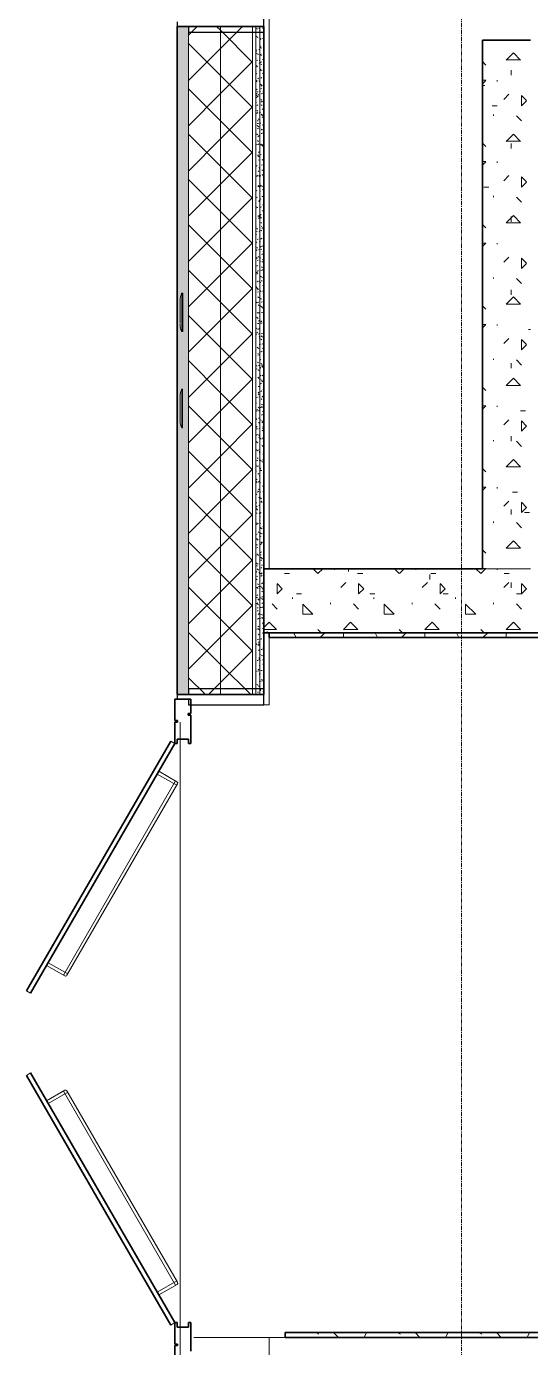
# Model space of a CAD drawing. Header units: millimetres. Extents: x -4948 to 42228, y -4856 to 69378.
# Drawn here: x -1624 to -51, y 42160 to 46285 of the extents above; entities that cross this region are included whole.
import ezdxf

# ---------------------------------------------------------------- set-up
doc = ezdxf.new("R2010")
doc.units = ezdxf.units.MM
doc.linetypes.add('Линия сетки', pattern=[22.225, 12.7, -3.175, 3.175, -3.175])
for name, color, linetype, lineweight in [('A-DETL-GENF', 92, 'Continuous', 9), ('A-DETL-THIN', 151, 'Continuous', 13), ('A-FLOR', 192, 'Continuous', 13), ('A-GLAZ-CURT', 52, 'Continuous', 9), ('A-GLAZ-CWMG', 51, 'Continuous', 9), ('A-WALL', 113, 'Continuous', 13), ('A-WALL-PATT', 111, 'Continuous', 13), ('I-WALL', 2, 'Continuous', 13), ('S-GRID', 1, 'Continuous', 30)]:
    doc.layers.add(name, color=color, linetype=linetype, lineweight=lineweight)

# ---------------------------------------------------------------- blocks, each defined once
blk = doc.blocks.new('27ELB-RD-AR-0000-BIM_rvt-1-1 этаж отм_ _0_000 лотки')
at = {"layer": 'A-WALL-PATT', "lineweight": 9}
h = blk.add_hatch(color=252, dxfattribs=at)
h.paths.add_polyline_path([(-1118.2, 44199.1), (-1118.2, 46285.1), (-1153.2, 46285.1), (-1153.2, 44199.1)], flags=0)
h.paths.add_polyline_path([(-1142.8, 45045.9), (-1143.6, 45047.2), (-1142.8, 45046)], flags=0)
h.paths.add_polyline_path([(-1144.3, 45092.1), (-1143.7, 45092.1), (-1144.1, 45093.8)], flags=0)
h.paths.add_polyline_path([(-1139.3, 45032.4), (-1139.3, 45035.1), (-1142.9, 45047.7), (-1144.3, 45085.9), (-1143.6, 45136.5), (-1141.1, 45144.4), (-1137.7, 45151.8), (-1136.8, 45151.8), (-1137.7, 45032.4)], flags=0)
h.paths.add_polyline_path([(-1142.8, 45345.9), (-1143.6, 45347.2), (-1142.8, 45346)], flags=0)
h.paths.add_polyline_path([(-1144.3, 45392.1), (-1143.7, 45392.1), (-1143.8, 45397.8)], flags=0)
h.paths.add_polyline_path([(-1136.3, 45332.4), (-1139.6, 45333.2), (-1142.8, 45346), (-1144.3, 45384.5), (-1143.6, 45436.5), (-1141.1, 45444.4), (-1137.7, 45451.8), (-1136.3, 45451.8), (-1136.3, 45335.1)], flags=0)
at = {"layer": 'A-DETL-GENF', "color": 252}
for p, q in [((-1144.3, 45432.1), (-1144.3, 45357.5)), ((-1136.3, 45452.1), (-1139.3, 45452.1)), ((-1139.3, 45332.1), (-1139.3, 45452.1)), ((-1136.3, 45332.1), (-1136.3, 45452.1)), ((-1144.3, 45356), (-1144.3, 45352.1)), ((-1139.3, 45332.1), (-1136.3, 45332.1)), ((-1144.3, 45132.1), (-1144.3, 45052.1)), ((-1136.8, 45152.1), (-1139.3, 45152.1)), ((-1139.3, 45032.1), (-1139.3, 45152.1)), ((-1136.8, 45032.1), (-1136.8, 45152.1)), ((-1139.3, 45032.1), (-1136.8, 45032.1))]:
    blk.add_line(p, q, dxfattribs=at)
at = {"layer": 'A-DETL-GENF', "color": 252, "flags": 128}
for points in [[(-1144.3, 45432.1), (-1144.1, 45434.3), (-1143.8, 45436.4), (-1143.5, 45438.6), (-1143.1, 45440.7), (-1142.6, 45442.9), (-1142, 45445), (-1141.3, 45447), (-1140.5, 45449.1), (-1139.7, 45451.1), (-1139.3, 45452.1)], [(-1139.3, 45332.1), (-1140.1, 45334.1), (-1140.9, 45336.1), (-1141.7, 45338.2), (-1142.3, 45340.3), (-1142.8, 45342.4), (-1143.3, 45344.5), (-1143.7, 45346.7), (-1144, 45348.8), (-1144.2, 45351), (-1144.3, 45352.1)], [(-1144.3, 45132.1), (-1144.1, 45134.3), (-1143.8, 45136.4), (-1143.5, 45138.6), (-1143.1, 45140.7), (-1142.6, 45142.9), (-1142, 45145), (-1141.3, 45147), (-1140.5, 45149.1), (-1139.7, 45151.1), (-1139.3, 45152.1)], [(-1139.3, 45032.1), (-1140.1, 45034.1), (-1140.9, 45036.1), (-1141.7, 45038.2), (-1142.3, 45040.3), (-1142.8, 45042.4), (-1143.3, 45044.5), (-1143.7, 45046.7), (-1144, 45048.8), (-1144.2, 45051), (-1144.3, 45052.1)]]:
    blk.add_lwpolyline(points, dxfattribs=at)
at = {"layer": 'A-DETL-THIN', "color": 252, "lineweight": 9}
blk.add_line((-1143.8, 44113.1), (-1143.8, 40033.1), dxfattribs=at)
at = {"layer": 'A-FLOR', "color": 252, "lineweight": 9}
for p, q in [((-866.3, 44377.1), (-866.3, 44167.1)), ((-866.3, 44167.1), (-883.2, 44167.1)), ((-1101.3, 42192.1), (-816.1, 42192.1))]:
    blk.add_line(p, q, dxfattribs=at)
at = {"layer": 'A-GLAZ-CURT', "color": 252, "lineweight": 35}
for p, q in [((-1160.7, 44185.1), (-1160.7, 44118.1)), ((-1110.7, 44185.1), (-1160.7, 44185.1)), ((-1110.7, 44140.1), (-1110.7, 44185.1)), ((-1118.7, 44135.1), (-1118.7, 44140.1)), ((-1118.7, 44140.1), (-1110.7, 44140.1)), ((-1160.7, 44118.1), (-1152.7, 44118.1)), ((-1152.7, 44113.1), (-1160.7, 44113.1)), ((-1160.7, 44113.1), (-1160.7, 44046.1)), ((-1152.7, 44118.1), (-1152.7, 44113.1)), ((-1110.7, 44135.1), (-1118.7, 44135.1)), ((-1110.7, 44046.1), (-1110.7, 44135.1)), ((-1153.2, 44046.1), (-1153.2, 44060.1)), ((-1153.2, 44060.1), (-1118.2, 44060.1)), ((-1118.2, 44060.1), (-1118.2, 44046.1)), ((-1173.7, 44053.6), (-1623.7, 43274.2)), ((-1160.7, 44046.1), (-1610.7, 43266.7)), ((-1160.7, 44046.1), (-1153.2, 44046.1)), ((-1118.2, 44046.1), (-1110.7, 44046.1)), ((-1173.7, 42230.6), (-1623.7, 43010)), ((-1160.7, 42238.1), (-1610.7, 43017.5)), ((-1153.2, 42238.1), (-1160.7, 42238.1)), ((-1160.7, 42238.1), (-1160.7, 42171.1)), ((-1153.2, 42224.1), (-1153.2, 42238.1)), ((-1118.2, 42224.1), (-1153.2, 42224.1)), ((-1110.7, 42238.1), (-1118.2, 42238.1)), ((-1118.2, 42238.1), (-1118.2, 42224.1)), ((-1110.7, 42149.1), (-1110.7, 42238.1)), ((-1160.7, 42171.1), (-1152.7, 42171.1)), ((-1160.7, 42166.1), (-1160.7, 42099.1)), ((-1152.7, 42166.1), (-1160.7, 42166.1)), ((-1152.7, 42171.1), (-1152.7, 42166.1))]:
    blk.add_line(p, q, dxfattribs=at)
at = {"layer": 'A-GLAZ-CURT', "color": 252}
for p, q in [((-1160.7, 44046.1), (-1173.7, 44053.6)), ((-1154.8, 43915.7), (-1215.7, 43950.8)), ((-1154.1, 43926.8), (-1210.7, 43959.5)), ((-1508.4, 43323.1), (-1158.4, 43929.3)), ((-1497.3, 43322.4), (-1152.3, 43920)), ((-1494.8, 43326.8), (-1555.7, 43361.9)), ((-1504.1, 43320.6), (-1560.7, 43353.3)), ((-1610.7, 43266.7), (-1623.7, 43274.2)), ((-1610.7, 43017.5), (-1623.7, 43010)), ((-1504.1, 42963.6), (-1560.7, 42930.9)), ((-1494.8, 42957.4), (-1555.7, 42922.3)), ((-1508.4, 42961.1), (-1158.3, 42354.6)), ((-1497.3, 42961.7), (-1152.1, 42363.9)), ((-1154.6, 42368.2), (-1215.5, 42333.1)), ((-1153.9, 42357.1), (-1210.5, 42324.4)), ((-1160.7, 42238.1), (-1173.7, 42230.6))]:
    blk.add_line(p, q, dxfattribs=at)
for centre, start, end in [((-1156.6, 43922.5), 330, 60), ((-1501.6, 43324.9), 240, 330), ((-1501.6, 42959.2), 30, 120), ((-1156.4, 42361.4), 300, 30)]:
    blk.add_arc(centre, 5, start, end, dxfattribs=at)
at = {"layer": 'A-GLAZ-CWMG', "color": 252, "lineweight": 25, "extrusion": (0, 0, -1)}
for p, q in [((-1153.2, 46299.1), (-1153.2, 46285.1)), ((-1153.2, 46285.1), (-1118.2, 46285.1)), ((-1118.2, 46285.1), (-1118.2, 46267.1)), ((-883.2, 46267.1), (-883.2, 46317.1)), ((-1118.2, 46267.1), (-883.2, 46267.1)), ((-1118.2, 44199.1), (-1153.2, 44199.1)), ((-1153.2, 44199.1), (-1153.2, 44185.1)), ((-1153.2, 44185.1), (-1118.2, 44185.1)), ((-883.2, 44217.1), (-1118.2, 44217.1)), ((-1118.2, 44217.1), (-1118.2, 44199.1)), ((-1118.2, 44185.1), (-1118.2, 44167.1)), ((-883.2, 44167.1), (-883.2, 44217.1)), ((-1118.2, 44167.1), (-883.2, 44167.1))]:
    blk.add_line(p, q, dxfattribs=at)
at = {"layer": 'A-WALL', "color": 252, "lineweight": 35}
for p, q in [((-1153.2, 46285.1), (-1153.2, 44199.1)), ((-883.2, 46285.1), (-1153.2, 46285.1)), ((-883.2, 44199.1), (-883.2, 46285.1)), ((-1153.2, 44199.1), (-883.2, 44199.1))]:
    blk.add_line(p, q, dxfattribs=at)
at = {"layer": 'A-WALL', "color": 252, "lineweight": 9}
for p, q in [((-1118.2, 44199.1), (-1118.2, 46285.1)), ((-1018.2, 44199.1), (-1018.2, 46285.1)), ((-918.2, 44199.1), (-918.2, 46285.1)), ((-908.2, 44199.1), (-908.2, 46285.1)), ((-895.7, 44199.1), (-895.7, 46285.1)), ((-201.1, 44592.1), (-51.1, 44592.1))]:
    blk.add_line(p, q, dxfattribs=at)
at = {"layer": 'A-WALL-PATT', "color": 252, "linetype": 'Continuous', "lineweight": 9}
for p, q in [((-1118.2, 46258), (-1091.1, 46285.1)), ((-1018.2, 46273), (-1030.3, 46285.1)), ((-1018.2, 46216.6), (-949.6, 46285.1)), ((-918.2, 46173), (-1018.2, 46273)), ((-908.2, 46256.4), (-906.8, 46255.2)), ((-908.2, 46244.5), (-907.6, 46244.6)), ((-906.8, 46255.2), (-906.8, 46255.2)), ((-906.8, 46255.2), (-904.4, 46253)), ((-906.4, 46277.6), (-903, 46278.1)), ((-903.8, 46250.8), (-901, 46249)), ((-898.8, 46278.6), (-895.7, 46279)), ((-896.8, 46270.4), (-895.7, 46271.2)), ((-896, 46245.9), (-895.7, 46246.1)), ((-895.8, 46245.1), (-895.7, 46245)), ((-895.7, 46279), (-895.5, 46279.1)), ((-895.7, 46271.2), (-894.1, 46272.4)), ((-895.7, 46246.1), (-893.3, 46247.9)), ((-895.7, 46245), (-893.3, 46242.8)), ((-894.6, 46246.3), (-891.3, 46246.7)), ((-888.9, 46266.6), (-886.1, 46264.7)), ((-888.5, 46280), (-885.1, 46280.4)), ((-887.1, 46247.3), (-883.8, 46247.7)), ((-883.6, 46280.1), (-883.2, 46279.7)), ((-883.5, 46263.1), (-883.2, 46262.9)), ((-1018.2, 46131.6), (-1118.2, 46231.6)), ((-1118.2, 46116.6), (-1018.2, 46216.6)), ((-908.2, 46211.6), (-906.2, 46211.9)), ((-908.2, 46211.5), (-907.8, 46211.7)), ((-907.9, 46210.1), (-905.5, 46207.8)), ((-907.9, 46202.9), (-905.1, 46201.1)), ((-899.2, 46212.8), (-895.9, 46213.2)), ((-895.2, 46221.4), (-892.5, 46223.5)), ((-893.6, 46219), (-890.7, 46217.2)), ((-127, 46180.3), (-104.5, 46202.8)), ((-82.1, 46180.3), (-104.5, 46202.8)), ((-1018.2, 46075.2), (-918.2, 46175.2)), ((-908.2, 46186.4), (-907, 46187.2)), ((-908.2, 46161.3), (-906.2, 46162.8)), ((-907.4, 46163.5), (-905.1, 46161.4)), ((-905.4, 46179.1), (-902.1, 46179.5)), ((-905.1, 46161.4), (-905.1, 46161.4)), ((-905.1, 46161.4), (-902.6, 46159.1)), ((-902.6, 46199.5), (-899.8, 46197.7)), ((-897.9, 46180.1), (-895.7, 46180.4)), ((-897.7, 46171.1), (-895.7, 46169.8)), ((-895.7, 46180.4), (-894.5, 46180.5)), ((-895.7, 46169.8), (-894.9, 46169.3)), ((-895.3, 46198.5), (-893, 46196.4)), ((-894.4, 46197), (-891.7, 46199)), ((-893.6, 46172.5), (-890.9, 46174.5)), ((-893, 46196.4), (-893, 46196.4)), ((-893, 46196.4), (-890.5, 46194.1)), ((-892.3, 46167.7), (-889.5, 46165.9)), ((-887.5, 46181.5), (-884.2, 46181.9)), ((-883.3, 46187.2), (-883.2, 46187.1)), ((-190.6, 46164.6), (-201.1, 46175.1)), ((-127, 46180.4), (-82.1, 46180.4)), ((-918.2, 46031.6), (-1018.2, 46131.6)), ((-908.2, 46145.9), (-906.7, 46146)), ((-908.1, 46136.3), (-905.4, 46138.3)), ((-902.3, 46123.5), (-899.5, 46121.7)), ((-894.1, 46151.3), (-891.6, 46149)), ((-893.7, 46147.8), (-890.4, 46148.2)), ((-892.8, 46148), (-890.1, 46150.1)), ((-892, 46123.5), (-889.3, 46125.6)), ((-887.4, 46139.3), (-884.6, 46137.5)), ((-886.1, 46148.8), (-883.2, 46149.1)), ((-111.1, 46132.7), (-111.1, 46148.6)), ((-1018.2, 45990.2), (-1118.2, 46090.2)), ((-908.2, 46113), (-905.3, 46113.3)), ((-907.3, 46111.8), (-904.6, 46113.8)), ((-906.5, 46087.3), (-903.8, 46089.4)), ((-906.2, 46116.3), (-903.7, 46114)), ((-904.5, 46080.6), (-901.1, 46081)), ((-898.3, 46114.3), (-895.7, 46114.6)), ((-896.9, 46081.6), (-895.7, 46081.7)), ((-895.7, 46114.6), (-895, 46114.7)), ((-895.7, 46081.7), (-893.6, 46082)), ((-893.6, 46104.7), (-891.2, 46102.5)), ((-892.1, 46091.7), (-889.3, 46089.9)), ((-891.2, 46102.5), (-891.2, 46102.5)), ((-891.2, 46102.5), (-888.7, 46100.3)), ((-891.2, 46099.1), (-888.5, 46101.1)), ((-890.4, 46074.6), (-887.7, 46076.6)), ((-886.6, 46082.9), (-883.3, 46083.4)), ((-201.1, 46116.9), (-190.5, 46116.9)), ((-201.1, 46106.2), (-190.5, 46116.8)), ((-201.1, 46101), (-193.7, 46101)), ((-154.8, 46112.9), (-154.8, 46116.9)), ((-1118.2, 45975.2), (-1018.2, 46075.2)), ((-908.2, 46047.2), (-905.7, 46047.5)), ((-906.5, 46075.6), (-903.6, 46073.8)), ((-905.7, 46069.7), (-903.4, 46067.5)), ((-905.7, 46062.8), (-903, 46064.9)), ((-904.9, 46038.4), (-902.2, 46040.4)), ((-903.4, 46067.5), (-903.4, 46067.5)), ((-903.4, 46067.5), (-900.9, 46065.3)), ((-901.1, 46072.2), (-898.3, 46070.4)), ((-896.2, 46043.8), (-895.7, 46043.4)), ((-895.7, 46043.4), (-893.4, 46042)), ((-892.8, 46049.2), (-889.4, 46049.7)), ((-892.3, 46057.4), (-889.8, 46055.1)), ((-890.8, 46040.4), (-888, 46038.6)), ((-889.6, 46050.1), (-886.9, 46052.2)), ((-885.2, 46050.2), (-883.2, 46050.5)), ((-171.4, 46037.5), (-155.6, 46037.5)), ((-134.9, 46057.3), (-119.1, 46073.2)), ((-63.6, 46053.5), (-79.5, 46069.3)), ((-79.4, 46037.5), (-79.4, 46069.2)), ((-79.4, 46037.5), (-63.5, 46053.3)), ((-1018.2, 45933.7), (-918.2, 46033.7)), ((-907.7, 46014.4), (-904.4, 46014.8)), ((-904.5, 46022.4), (-902, 46020.1)), ((-904.1, 46013.9), (-901.4, 46015.9)), ((-900.9, 45996.2), (-898, 45994.4)), ((-897.4, 46015.7), (-895.7, 46016)), ((-895.7, 46016), (-894, 46016.2)), ((-891.8, 46010.8), (-889.5, 46008.7)), ((-889.5, 46008.7), (-889.5, 46008.7)), ((-889.5, 46008.7), (-887, 46006.4)), ((-888.8, 46025.7), (-886.1, 46027.7)), ((-888, 46001.2), (-885.3, 46003.2)), ((-885.9, 46012), (-883.2, 46010.2)), ((-166.7, 46005.7), (-166.7, 46009.7)), ((-79.5, 45990), (-95.4, 46005.8)), ((-918.2, 45890.2), (-1018.2, 45990.2)), ((-908.2, 45975.6), (-907.1, 45974.9)), ((-904, 45975.8), (-901.6, 45973.7)), ((-903.5, 45982.1), (-900.2, 45982.5)), ((-903.3, 45989.4), (-900.6, 45991.5)), ((-902.5, 45965), (-899.8, 45967)), ((-901.6, 45973.7), (-901.6, 45973.7)), ((-901.6, 45973.7), (-899.2, 45971.4)), ((-896, 45983), (-895.7, 45983.1)), ((-895.7, 45983.1), (-892.6, 45983.5)), ((-890.6, 45964.4), (-887.8, 45962.6)), ((-890.6, 45963.6), (-888.1, 45961.3)), ((-887.2, 45976.7), (-884.5, 45978.8)), ((-886.4, 45952.2), (-883.7, 45954.3)), ((-885.6, 45984.4), (-883.2, 45984.7)), ((-1018.2, 45848.7), (-1118.2, 45948.7)), ((-1118.2, 45833.7), (-1018.2, 45933.7)), ((-908.1, 45948.6), (-904.8, 45949)), ((-906.7, 45915.9), (-903.4, 45916.3)), ((-905, 45948.3), (-902.2, 45946.5)), ((-902.7, 45928.6), (-900.3, 45926.3)), ((-901.7, 45940.5), (-899, 45942.5)), ((-900.9, 45916), (-898.2, 45918.1)), ((-899.6, 45944.9), (-896.8, 45943.1)), ((-896.4, 45917.2), (-895.7, 45917.3)), ((-895.7, 45917.3), (-893.1, 45917.7)), ((-894.7, 45916.5), (-891.9, 45914.7)), ((-891.8, 45950.7), (-888.5, 45951.1)), ((-890.1, 45917), (-887.7, 45914.8)), ((-889.4, 45913.1), (-886.5, 45911.3)), ((-887.7, 45914.8), (-887.7, 45914.8)), ((-887.7, 45914.8), (-885.3, 45912.6)), ((-885.6, 45927.8), (-883.2, 45929.6)), ((-884.3, 45951.7), (-883.2, 45951.8)), ((-190.6, 45910.6), (-201.1, 45921.1)), ((-127, 45926.3), (-104.5, 45948.8)), ((-127, 45926.4), (-82.1, 45926.4)), ((-111.1, 45904.1), (-111.1, 45920)), ((-82.1, 45926.3), (-104.5, 45948.8)), ((-1018.2, 45792.3), (-918.2, 45892.3)), ((-908.2, 45899.8), (-906.8, 45898.9)), ((-902.6, 45883.5), (-899.3, 45884)), ((-902.2, 45882), (-899.9, 45879.8)), ((-900.1, 45891.6), (-897.4, 45893.6)), ((-899.9, 45879.8), (-899.9, 45879.8)), ((-899.9, 45879.8), (-897.4, 45877.6)), ((-895, 45884.5), (-891.7, 45885)), ((-884.8, 45903.3), (-883.2, 45904.5)), ((-884.7, 45885.9), (-883.2, 45886.1)), ((-884.5, 45884.7), (-883.2, 45883.9)), ((-884, 45878.8), (-883.2, 45879.5)), ((-918.2, 45748.7), (-1018.2, 45848.7)), ((-908.2, 45849.3), (-905.6, 45847.6)), ((-907.2, 45850), (-903.9, 45850.5)), ((-901, 45834.7), (-898.5, 45832.4)), ((-899.4, 45868.9), (-896.6, 45867.1)), ((-899.3, 45867.1), (-896.6, 45869.1)), ((-898.5, 45842.6), (-895.8, 45844.7)), ((-890.9, 45852.2), (-887.5, 45852.6)), ((-889.1, 45837.1), (-886.3, 45835.3)), ((-888.8, 45869.7), (-886.4, 45867.4)), ((-883.3, 45853.2), (-883.2, 45853.2)), ((-883.2, 45854.4), (-883.2, 45854.4)), ((-201.1, 45862.9), (-190.5, 45862.9)), ((-201.1, 45852.2), (-190.5, 45862.8)), ((-154.8, 45858.9), (-154.8, 45862.9)), ((-1018.2, 45707.3), (-1118.2, 45807.3)), ((-1118.2, 45692.3), (-1018.2, 45792.3)), ((-905.8, 45817.3), (-902.5, 45817.8)), ((-903.5, 45821), (-900.7, 45819.2)), ((-900.5, 45788.1), (-898.2, 45786)), ((-898.1, 45817.6), (-895.7, 45816)), ((-897.7, 45818.1), (-895.7, 45819.7)), ((-896.9, 45793.7), (-895.7, 45794.6)), ((-895.7, 45819.7), (-895, 45820.2)), ((-895.7, 45816), (-895.3, 45815.8)), ((-895.7, 45794.6), (-894.2, 45795.7)), ((-895.5, 45818.7), (-892.1, 45819.1)), ((-893.2, 45789.2), (-890.4, 45787.4)), ((-888.4, 45823.1), (-886, 45821)), ((-886, 45821), (-886, 45821)), ((-886, 45821), (-883.5, 45818.7)), ((-134.9, 45803.3), (-119.1, 45819.2)), ((-63.6, 45799.5), (-79.5, 45815.3)), ((-79.4, 45783.5), (-79.4, 45815.2)), ((-79.4, 45783.5), (-63.5, 45799.3)), ((-1018.2, 45650.9), (-918.2, 45750.9)), ((-908.2, 45773.5), (-905.3, 45771.7)), ((-908.2, 45749), (-907.8, 45748.7)), ((-906.2, 45751.5), (-902.9, 45752)), ((-901.6, 45785), (-898.3, 45785.4)), ((-898.2, 45786), (-898.2, 45786)), ((-898.2, 45786), (-895.7, 45783.7)), ((-896.1, 45769.2), (-895.7, 45769.5)), ((-895.7, 45769.5), (-893.4, 45771.2)), ((-895.3, 45744.7), (-892.6, 45746.8)), ((-894.1, 45786), (-890.8, 45786.4)), ((-889.9, 45753.7), (-886.6, 45754.1)), ((-887.9, 45785.8), (-885.1, 45784)), ((-887.1, 45775.9), (-884.6, 45773.6)), ((-883.8, 45787.4), (-883.2, 45787.4)), ((-196.8, 45783.5), (-181, 45783.5)), ((-166.7, 45751.7), (-166.7, 45755.7)), ((-79.5, 45736), (-95.4, 45751.8)), ((-918.2, 45607.3), (-1018.2, 45707.3)), ((-906.9, 45722.1), (-904.1, 45720.3)), ((-904.9, 45718.8), (-901.5, 45719.3)), ((-899.3, 45740.9), (-896.8, 45738.6)), ((-897.9, 45741.7), (-895.7, 45740.2)), ((-895.7, 45740.2), (-895.1, 45739.9)), ((-894.5, 45720.3), (-891.8, 45722.3)), ((-894.5, 45720.2), (-891.2, 45720.6)), ((-887.6, 45709.9), (-884.8, 45708)), ((-886.6, 45729.3), (-884.3, 45727.1)), ((-884.3, 45727.1), (-884.3, 45727.1)), ((-884.3, 45727.1), (-883.2, 45726.1)), ((-1018.2, 45565.9), (-1118.2, 45665.9)), ((-908.2, 45684.7), (-907.4, 45685.3)), ((-902, 45693.7), (-899.2, 45691.9)), ((-900.7, 45686.5), (-897.4, 45686.9)), ((-898.8, 45694.3), (-896.4, 45692.1)), ((-896.7, 45690.3), (-895.7, 45689.7)), ((-896.4, 45692.1), (-896.4, 45692.1)), ((-896.4, 45692.1), (-895.7, 45691.4)), ((-895.7, 45691.4), (-894, 45689.9)), ((-895.7, 45689.7), (-893.8, 45688.5)), ((-893.7, 45695.8), (-891, 45697.8)), ((-893.1, 45687.5), (-889.8, 45687.9)), ((-892.9, 45671.3), (-890.2, 45673.4)), ((-885.4, 45682), (-883.2, 45680)), ((-190.6, 45656.6), (-201.1, 45667.1)), ((-127, 45672.3), (-104.5, 45694.8)), ((-127, 45672.4), (-82.1, 45672.4)), ((-111.1, 45675.5), (-111.1, 45691.4)), ((-82.1, 45672.3), (-104.5, 45694.8)), ((-1118.2, 45550.9), (-1018.2, 45650.9)), ((-908.2, 45659.6), (-906.6, 45660.8)), ((-908.2, 45656.7), (-906.1, 45654.9)), ((-908.2, 45634.5), (-905.8, 45636.3)), ((-906.7, 45646.2), (-903.9, 45644.4)), ((-905.3, 45653), (-902, 45653.4)), ((-897.5, 45647), (-895.7, 45645.3)), ((-895.7, 45645.3), (-895.1, 45644.7)), ((-892.1, 45646.8), (-889.4, 45648.9)), ((-891.8, 45661.9), (-888.9, 45660.1)), ((-891.3, 45622.4), (-888.6, 45624.4)), ((-889, 45655.1), (-885.7, 45655.6)), ((-886.4, 45658.5), (-883.6, 45656.7)), ((-884.9, 45635.4), (-883.2, 45633.8)), ((-1018.2, 45509.5), (-918.2, 45609.5)), ((-908.2, 45619.7), (-908.1, 45619.7)), ((-908.2, 45610.6), (-907.2, 45609.7)), ((-908.2, 45596.6), (-908, 45596.5)), ((-907.7, 45609.8), (-905, 45611.9)), ((-906.9, 45585.3), (-904.2, 45587.4)), ((-905.5, 45594.9), (-902.6, 45593)), ((-903.9, 45620.3), (-900.6, 45620.7)), ((-899.7, 45588), (-896.4, 45588.4)), ((-897, 45600.4), (-895.7, 45599.2)), ((-896.4, 45614.4), (-895.7, 45613.9)), ((-895.7, 45613.9), (-893.6, 45612.6)), ((-895.7, 45599.2), (-894.7, 45598.3)), ((-894.7, 45598.3), (-894.7, 45598.3)), ((-894.7, 45598.3), (-892.2, 45596)), ((-893.6, 45621.7), (-890.3, 45622.1)), ((-892.2, 45589), (-888.9, 45589.4)), ((-890.5, 45597.9), (-887.8, 45599.9)), ((-886.2, 45582.6), (-883.3, 45580.8)), ((-883.6, 45588.1), (-883.2, 45587.7)), ((-201.1, 45608.9), (-190.5, 45608.9)), ((-201.1, 45598.2), (-190.5, 45608.8)), ((-154.8, 45604.9), (-154.8, 45608.9)), ((-918.2, 45465.9), (-1018.2, 45565.9)), ((-908.2, 45564.5), (-906.8, 45563.3)), ((-906.8, 45563.3), (-906.8, 45563.3)), ((-906.8, 45563.3), (-904.4, 45561)), ((-906.1, 45560.9), (-903.4, 45562.9)), ((-904.4, 45554.5), (-901, 45554.9)), ((-900.6, 45566.5), (-897.7, 45564.7)), ((-895.8, 45553.1), (-895.7, 45553)), ((-895.7, 45553), (-893.3, 45550.9)), ((-895.2, 45563), (-892.4, 45561.2)), ((-889.7, 45573.4), (-887, 45575.5)), ((-888.9, 45549), (-886.2, 45551)), ((-888, 45556.6), (-884.7, 45557.1)), ((-134.9, 45549.3), (-119.1, 45565.2)), ((-63.6, 45545.5), (-79.5, 45561.3)), ((-79.4, 45529.5), (-79.4, 45561.2)), ((-79.4, 45529.5), (-63.5, 45545.3)), ((-1018.2, 45424.5), (-1118.2, 45524.5)), ((-1118.2, 45409.5), (-1018.2, 45509.5)), ((-908.2, 45521.1), (-907.2, 45521.2)), ((-907.9, 45518.1), (-905.5, 45515.9)), ((-905.3, 45536.4), (-902.6, 45538.4)), ((-905.2, 45518.9), (-902.4, 45517.1)), ((-904.5, 45511.9), (-901.8, 45514)), ((-903, 45521.8), (-899.6, 45522.2)), ((-895.3, 45506.6), (-893, 45504.4)), ((-893, 45504.4), (-893, 45504.4)), ((-893, 45504.4), (-890.5, 45502.2)), ((-892.6, 45523.1), (-889.3, 45523.6)), ((-890.3, 45534.7), (-887.5, 45532.9)), ((-888.1, 45524.5), (-885.4, 45526.5)), ((-887.3, 45500), (-884.6, 45502.1)), ((-884.9, 45531.2), (-883.2, 45530.1)), ((-166.7, 45497.7), (-166.7, 45501.7)), ((-1018.2, 45368), (-918.2, 45468)), ((-908.2, 45470.2), (-906.5, 45469.2)), ((-907.4, 45471.6), (-905.1, 45469.4)), ((-905.1, 45469.4), (-905.1, 45469.4)), ((-905.1, 45469.4), (-902.6, 45467.2)), ((-904, 45467.6), (-901.1, 45465.8)), ((-903.7, 45487.5), (-901, 45489.5)), ((-902.9, 45463), (-900.2, 45465)), ((-898.8, 45489.4), (-895.7, 45489.9)), ((-895.7, 45489.9), (-895.5, 45489.9)), ((-895, 45487.1), (-892.1, 45485.3)), ((-894.1, 45459.3), (-891.6, 45457)), ((-891.3, 45490.4), (-887.9, 45490.9)), ((-887.1, 45458.1), (-883.8, 45458.5)), ((-886.5, 45475.6), (-883.8, 45477.6)), ((-111.1, 45446.9), (-111.1, 45462.8)), ((-79.5, 45482), (-95.4, 45497.8)), ((-918.2, 45324.5), (-1018.2, 45424.5)), ((-908.2, 45422.4), (-906.2, 45422.7)), ((-906.2, 45424.3), (-903.7, 45422)), ((-903.4, 45455.9), (-900.1, 45456.4)), ((-902.1, 45438.5), (-899.4, 45440.6)), ((-902, 45423.2), (-898.7, 45423.7)), ((-899.1, 45439.2), (-896.2, 45437.4)), ((-893.7, 45435.8), (-890.9, 45434)), ((-891.7, 45424.6), (-888.4, 45425)), ((-885.7, 45451.1), (-883.2, 45453)), ((-884.9, 45426.6), (-883.2, 45427.9)), ((-884.7, 45455.3), (-883.2, 45454.3)), ((-127, 45418.3), (-104.5, 45440.8)), ((-127, 45418.4), (-82.1, 45418.4)), ((-82.1, 45418.3), (-104.5, 45440.8)), ((-1018.2, 45283), (-1118.2, 45383)), ((-905.7, 45377.7), (-903.4, 45375.6)), ((-903.7, 45391.6), (-900.9, 45389.8)), ((-903.4, 45375.6), (-903.4, 45375.6)), ((-903.4, 45375.6), (-900.9, 45373.3)), ((-901.3, 45414), (-898.6, 45416.1)), ((-900.5, 45389.6), (-897.8, 45391.6)), ((-897.9, 45390.9), (-895.7, 45391.2)), ((-895.7, 45391.2), (-894.5, 45391.4)), ((-893.6, 45412.7), (-891.2, 45410.6)), ((-891.2, 45410.6), (-891.2, 45410.6)), ((-891.2, 45410.6), (-888.8, 45408.3)), ((-890.3, 45391.9), (-887, 45392.3)), ((-888.8, 45407.4), (-886, 45405.6)), ((-884.1, 45402.1), (-883.2, 45402.8)), ((-883.5, 45404), (-883.2, 45403.8)), ((-883.3, 45377.7), (-883.2, 45377.8)), ((-190.6, 45402.6), (-201.1, 45413.1)), ((-1118.2, 45268), (-1018.2, 45368)), ((-907.9, 45343.7), (-905, 45341.9)), ((-902.5, 45357.4), (-899.1, 45357.9)), ((-902.5, 45340.3), (-899.7, 45338.5)), ((-899.7, 45365.1), (-897, 45367.1)), ((-898.9, 45340.6), (-896.2, 45342.7)), ((-893.5, 45359.8), (-890.6, 45358)), ((-892.3, 45365.4), (-889.8, 45363.2)), ((-886.2, 45359.6), (-883.2, 45360)), ((-201.1, 45354.9), (-190.5, 45354.9)), ((-201.1, 45344.2), (-190.5, 45354.8)), ((-154.8, 45350.9), (-154.8, 45354.9)), ((-57.2, 45339), (-51.1, 45339)), ((-1018.2, 45226.6), (-918.2, 45326.6)), ((-908.2, 45323.8), (-905.3, 45324.2)), ((-904.5, 45330.4), (-902, 45328.2)), ((-901.1, 45324.7), (-897.8, 45325.2)), ((-898.1, 45316.2), (-895.7, 45318)), ((-897.6, 45311.9), (-895.7, 45310.7)), ((-897.3, 45291.7), (-895.7, 45292.9)), ((-896.9, 45292.4), (-895.7, 45292.6)), ((-895.7, 45318), (-895.4, 45318.2)), ((-895.7, 45310.7), (-894.8, 45310.1)), ((-895.7, 45292.9), (-894.6, 45293.7)), ((-895.7, 45292.6), (-893.6, 45292.8)), ((-892.2, 45308.5), (-889.4, 45306.7)), ((-891.8, 45318.9), (-889.5, 45316.7)), ((-890.8, 45326.1), (-887.4, 45326.5)), ((-889.5, 45316.7), (-889.5, 45316.7)), ((-889.5, 45316.7), (-887, 45314.5)), ((-889.4, 45293.4), (-886.1, 45293.8)), ((-883.2, 45328), (-883.2, 45328)), ((-134.9, 45295.3), (-119.1, 45311.2)), ((-63.6, 45291.5), (-79.5, 45307.3)), ((-79.4, 45275.5), (-79.4, 45307.2)), ((-918.2, 45183), (-1018.2, 45283)), ((-904, 45283.9), (-901.6, 45281.7)), ((-902.3, 45264.3), (-899.4, 45262.5)), ((-901.6, 45281.7), (-901.6, 45281.7)), ((-901.6, 45281.7), (-899.2, 45279.5)), ((-901.5, 45258.9), (-898.2, 45259.3)), ((-896.5, 45267.2), (-895.7, 45267.8)), ((-895.7, 45267.8), (-893.8, 45269.3)), ((-890.6, 45271.6), (-888.1, 45269.3)), ((-887.3, 45280.1), (-884.5, 45278.3)), ((-885.2, 45261.1), (-883.2, 45261.3)), ((-79.4, 45275.5), (-63.5, 45291.3)), ((-1018.2, 45141.6), (-1118.2, 45241.6)), ((-1118.2, 45126.6), (-1018.2, 45226.6)), ((-907.7, 45225.2), (-904.4, 45225.6)), ((-906.4, 45216.4), (-903.5, 45214.6)), ((-902.7, 45236.6), (-900.3, 45234.3)), ((-901, 45213), (-898.2, 45211.2)), ((-900.1, 45226.2), (-896.8, 45226.6)), ((-895.7, 45242.8), (-893, 45244.8)), ((-894.9, 45218.3), (-892.2, 45220.3)), ((-892, 45232.5), (-889.2, 45230.7)), ((-890.1, 45225), (-887.8, 45222.9)), ((-889.8, 45227.6), (-886.5, 45228)), ((-887.8, 45222.9), (-887.8, 45222.9)), ((-887.8, 45222.9), (-885.3, 45220.6)), ((-166.7, 45243.7), (-166.7, 45247.7)), ((-111.1, 45218.3), (-111.1, 45234.2)), ((-79.5, 45228), (-95.4, 45243.8)), ((-1018.2, 45085.2), (-918.2, 45185.2)), ((-902.2, 45190), (-899.9, 45187.9)), ((-899.9, 45187.9), (-899.9, 45187.9)), ((-899.9, 45187.9), (-897.4, 45185.6)), ((-896.1, 45184.6), (-895.7, 45184.3)), ((-896, 45193.9), (-895.7, 45193.9)), ((-895.7, 45193.9), (-892.6, 45194.3)), ((-895.7, 45184.3), (-893.3, 45182.8)), ((-894.1, 45193.8), (-891.4, 45195.9)), ((-893.3, 45169.3), (-890.6, 45171.4)), ((-890.8, 45181.2), (-887.9, 45179.4)), ((-888.9, 45177.7), (-886.4, 45175.5)), ((-888.4, 45194.9), (-885.1, 45195.3)), ((-127, 45164.3), (-104.5, 45186.8)), ((-82.1, 45164.3), (-104.5, 45186.8)), ((-918.2, 45041.6), (-1018.2, 45141.6)), ((-908.2, 45159.4), (-907.6, 45159.5)), ((-908.2, 45157.9), (-907.7, 45158.2)), ((-908.2, 45132.8), (-906.9, 45133.8)), ((-901, 45142.7), (-898.5, 45140.5)), ((-900.8, 45137), (-897.9, 45135.2)), ((-900.6, 45160.4), (-897.3, 45160.8)), ((-899.2, 45127.7), (-895.9, 45128.1)), ((-892.5, 45144.9), (-889.8, 45146.9)), ((-888.9, 45129), (-885.6, 45129.5)), ((-888.4, 45131.2), (-886, 45129)), ((-886, 45129), (-886, 45129)), ((-886, 45129), (-883.5, 45126.8)), ((-885.9, 45152.8), (-883.2, 45151.1)), ((-884.3, 45162.5), (-883.2, 45162.7)), ((-190.6, 45148.6), (-201.1, 45159.1)), ((-127, 45164.4), (-82.1, 45164.4)), ((-1018.2, 45000.2), (-1118.2, 45100.2)), ((-908.2, 45116.5), (-907, 45115.7)), ((-908.2, 45107.7), (-906.1, 45109.3)), ((-908.2, 45093.6), (-908, 45093.6)), ((-906.7, 45126.7), (-903.4, 45127.1)), ((-904.9, 45089.1), (-902.1, 45087.3)), ((-900.5, 45096.2), (-898.2, 45094)), ((-898.2, 45094), (-898.2, 45094)), ((-898.2, 45094), (-895.7, 45091.8)), ((-895, 45095.3), (-891.7, 45095.8)), ((-891.7, 45120.4), (-889, 45122.4)), ((-890.9, 45095.9), (-888.2, 45098)), ((-890.5, 45105.2), (-887.7, 45103.4)), ((-887.5, 45096.3), (-884.2, 45096.8)), ((-201.1, 45100.9), (-190.5, 45100.9)), ((-201.1, 45090.2), (-190.5, 45100.8)), ((-154.8, 45096.9), (-154.8, 45100.9)), ((-1118.2, 44985.2), (-1018.2, 45085.2)), ((-908.2, 45060.7), (-906.6, 45060.9)), ((-908.2, 45057), (-907.8, 45056.8)), ((-908, 45082.8), (-905.3, 45084.8)), ((-907.2, 45058.3), (-904.5, 45060.4)), ((-899.6, 45061.9), (-896.3, 45062.3)), ((-899.5, 45085.7), (-896.7, 45083.9)), ((-899.3, 45048.9), (-896.8, 45046.6)), ((-894.6, 45057.3), (-891.8, 45055.5)), ((-890.1, 45071.5), (-887.4, 45073.5)), ((-889.3, 45053.9), (-886.5, 45052.1)), ((-889.3, 45047), (-886.6, 45049)), ((-887.1, 45083.9), (-884.6, 45081.6)), ((-883.3, 45064), (-883.2, 45064)), ((-134.9, 45041.3), (-119.1, 45057.2)), ((-82.6, 45085), (-66.7, 45085)), ((-63.6, 45037.5), (-79.5, 45053.3)), ((-79.4, 45021.5), (-79.4, 45053.2)), ((-1018.2, 44943.8), (-918.2, 45043.8)), ((-908.2, 45040.7), (-906.7, 45039.8)), ((-906.4, 45033.8), (-903.7, 45035.9)), ((-905.8, 45028.2), (-902.5, 45028.6)), ((-905.6, 45009.4), (-902.9, 45011.4)), ((-899.3, 45009.8), (-896.5, 45008)), ((-898.3, 45029.2), (-895.7, 45029.5)), ((-895.7, 45029.5), (-894.9, 45029.6)), ((-888.5, 45022.5), (-885.8, 45024.6)), ((-887.9, 45030.5), (-884.6, 45031)), ((-886.6, 45037.3), (-884.3, 45035.2)), ((-884.4, 45025.5), (-883.2, 45024.8)), ((-884.3, 45035.2), (-884.3, 45035.2)), ((-884.3, 45035.2), (-883.2, 45034.1)), ((-111.1, 44989.7), (-111.1, 45005.6)), ((-79.4, 45021.5), (-63.5, 45037.3)), ((-918.2, 44900.2), (-1018.2, 45000.2)), ((-908.2, 44995), (-907.1, 44995.1)), ((-908.2, 44990.1), (-905.5, 44988.4)), ((-908.2, 44964.8), (-906.1, 44962.9)), ((-904.8, 44984.9), (-902.1, 44986.9)), ((-898.8, 45002.3), (-896.4, 45000.2)), ((-898.7, 44963.3), (-895.7, 44963.7)), ((-896.4, 45000.2), (-896.4, 45000.2)), ((-896.4, 45000.2), (-895.7, 44999.5)), ((-895.7, 44999.5), (-894, 44997.9)), ((-895.7, 44963.7), (-895.4, 44963.8)), ((-894.1, 44996.8), (-890.8, 44997.3)), ((-889, 44978), (-886.2, 44976.2)), ((-887.7, 44998), (-885, 45000.1)), ((-886.9, 44973.6), (-884.2, 44975.6)), ((-886.6, 44997.8), (-883.2, 44998.3)), ((-885.4, 44990), (-883.2, 44988)), ((-166.7, 44989.7), (-166.7, 44993.7)), ((-79.5, 44974), (-95.4, 44989.8)), ((-1018.2, 44858.8), (-1118.2, 44958.8)), ((-1118.2, 44843.8), (-1018.2, 44943.8)), ((-908.2, 44962.1), (-905.7, 44962.4)), ((-904.9, 44929.6), (-901.5, 44930.1)), ((-904, 44960.4), (-901.3, 44962.5)), ((-903.4, 44961.9), (-900.6, 44960)), ((-903.2, 44936), (-900.5, 44938)), ((-898.1, 44958.4), (-895.7, 44956.9)), ((-897.5, 44955), (-895.7, 44953.3)), ((-897.3, 44930.6), (-895.7, 44930.9)), ((-895.7, 44956.9), (-895.2, 44956.6)), ((-895.7, 44953.3), (-895.1, 44952.8)), ((-895.7, 44930.9), (-894, 44931.1)), ((-893.2, 44930), (-890.3, 44928.2)), ((-887.8, 44926.6), (-885, 44924.8)), ((-887, 44932), (-883.7, 44932.4)), ((-886.1, 44949.1), (-883.4, 44951.1)), ((-885.3, 44924.6), (-883.2, 44926.2)), ((-884.9, 44943.5), (-883.2, 44941.9)), ((-127, 44910.3), (-104.5, 44932.8)), ((-82.1, 44910.3), (-104.5, 44932.8)), ((-1018.2, 44802.4), (-918.2, 44902.4)), ((-908.2, 44918.7), (-907.2, 44917.8)), ((-908.2, 44896.3), (-906.1, 44896.6)), ((-908.1, 44914.3), (-905.2, 44912.5)), ((-902.4, 44911.5), (-899.7, 44913.5)), ((-901.6, 44887), (-898.9, 44889.1)), ((-897.8, 44882.5), (-895.7, 44881.1)), ((-897, 44908.5), (-895.7, 44907.2)), ((-895.7, 44907.2), (-894.7, 44906.3)), ((-895.7, 44881.1), (-895, 44880.7)), ((-894.7, 44906.3), (-894.7, 44906.3)), ((-894.7, 44906.3), (-892.2, 44904.1)), ((-893.1, 44898.3), (-889.8, 44898.7)), ((-885.6, 44899.3), (-883.2, 44899.6)), ((-884.5, 44900.2), (-883.2, 44901.2)), ((-883.6, 44896.2), (-883.2, 44895.7)), ((-190.6, 44894.6), (-201.1, 44905.1)), ((-127, 44910.4), (-82.1, 44910.4)), ((-918.2, 44758.8), (-1018.2, 44858.8)), ((-908.2, 44872.5), (-906.8, 44871.3)), ((-908.1, 44863.5), (-904.8, 44863.9)), ((-906.8, 44871.3), (-906.8, 44871.3)), ((-906.8, 44871.3), (-904.4, 44869.1)), ((-906.8, 44863), (-904, 44861.2)), ((-900.8, 44862.5), (-898.1, 44864.6)), ((-900, 44838.1), (-897.3, 44840.1)), ((-897.8, 44864.8), (-895.7, 44865.1)), ((-895.8, 44861.2), (-895.7, 44861.1)), ((-895.7, 44865.1), (-894.4, 44865.2)), ((-895.7, 44861.1), (-893.3, 44858.9)), ((-887.6, 44850.7), (-884.7, 44848.9)), ((-883.7, 44875.7), (-883.2, 44876.1)), ((-201.1, 44846.9), (-190.5, 44846.9)), ((-201.1, 44836.2), (-190.5, 44846.8)), ((-154.8, 44842.9), (-154.8, 44846.9)), ((-1018.2, 44717.4), (-1118.2, 44817.4)), ((-1118.2, 44702.4), (-1018.2, 44802.4)), ((-908.2, 44797.7), (-905.2, 44798.1)), ((-907.9, 44826.2), (-905.5, 44823.9)), ((-903.9, 44831.1), (-900.6, 44831.6)), ((-901.9, 44834.6), (-899.1, 44832.8)), ((-899.2, 44813.6), (-896.5, 44815.6)), ((-896.6, 44831.2), (-895.7, 44830.6)), ((-896.4, 44832.1), (-895.7, 44832.2)), ((-895.7, 44832.2), (-893.1, 44832.5)), ((-895.7, 44830.6), (-893.8, 44829.4)), ((-895.3, 44814.6), (-893, 44812.5)), ((-893, 44812.5), (-893, 44812.5)), ((-893, 44812.5), (-890.5, 44810.2)), ((-892.2, 44799.8), (-888.9, 44800.2)), ((-891.7, 44802.8), (-888.9, 44801)), ((-886.3, 44799.4), (-883.5, 44797.6)), ((-886.1, 44833.5), (-883.2, 44833.9)), ((-884.7, 44800.8), (-883.2, 44801)), ((-134.9, 44787.3), (-119.1, 44803.2)), ((-107.9, 44831), (-92.1, 44831)), ((-63.6, 44783.5), (-79.5, 44799.3)), ((-79.4, 44767.5), (-79.4, 44799.2)), ((-1018.2, 44660.9), (-918.2, 44760.9)), ((-907.4, 44779.6), (-905.1, 44777.5)), ((-907.1, 44764.9), (-903.8, 44765.4)), ((-906.6, 44787), (-903.8, 44785.2)), ((-905.1, 44777.5), (-905.1, 44777.5)), ((-905.1, 44777.5), (-902.6, 44775.2)), ((-898.4, 44789.1), (-895.7, 44791.2)), ((-897.6, 44764.7), (-895.7, 44766.1)), ((-896.8, 44766.3), (-895.7, 44766.4)), ((-895.7, 44766.1), (-894.9, 44766.7)), ((-895.7, 44766.4), (-893.5, 44766.7)), ((-894.1, 44767.3), (-891.6, 44765.1)), ((-111.1, 44761.1), (-111.1, 44777)), ((-79.4, 44767.5), (-63.5, 44783.3)), ((-69.8, 44767.5), (-54, 44767.5)), ((-918.2, 44617.4), (-1018.2, 44717.4)), ((-908.2, 44737.5), (-907.9, 44737.3)), ((-906.2, 44732.3), (-903.7, 44730.1)), ((-905.4, 44735.7), (-902.5, 44733.9)), ((-903, 44732.6), (-899.6, 44733)), ((-896.8, 44740.2), (-895.7, 44741.1)), ((-896.3, 44755.2), (-895.7, 44754.8)), ((-896, 44715.7), (-895.7, 44716)), ((-895.7, 44754.8), (-893.5, 44753.4)), ((-895.7, 44741.1), (-894.1, 44742.2)), ((-895.7, 44716), (-893.3, 44717.8)), ((-895.4, 44733.6), (-892.1, 44734)), ((-893.6, 44720.8), (-891.2, 44718.6)), ((-891.2, 44718.6), (-891.2, 44718.6)), ((-891.2, 44718.6), (-888.8, 44716.3)), ((-886.1, 44723.4), (-883.3, 44721.6)), ((-885.1, 44734.9), (-883.2, 44735.2)), ((-166.7, 44735.7), (-166.7, 44739.7)), ((-79.5, 44720), (-95.4, 44735.8)), ((-1018.2, 44575.9), (-1118.2, 44675.9)), ((-908.2, 44681.3), (-907.8, 44681.5)), ((-907.6, 44699.1), (-904.3, 44699.5)), ((-905.7, 44685.8), (-903.4, 44683.6)), ((-903.4, 44683.6), (-903.4, 44683.6)), ((-903.4, 44683.6), (-900.9, 44681.4)), ((-900.5, 44707.3), (-897.6, 44705.5)), ((-895.2, 44691.3), (-892.5, 44693.3)), ((-895.1, 44703.9), (-892.3, 44702.1)), ((-891.3, 44701.3), (-887.9, 44701.7)), ((-890.2, 44675.5), (-887.4, 44673.7)), ((-883.7, 44702.2), (-883.2, 44702.3)), ((-127, 44656.3), (-104.5, 44678.8)), ((-82.1, 44656.3), (-104.5, 44678.8)), ((-1118.2, 44560.9), (-1018.2, 44660.9)), ((-908.2, 44656.2), (-907, 44657.1)), ((-908.2, 44631.1), (-906.2, 44632.6)), ((-906.2, 44666.4), (-902.9, 44666.8)), ((-905.1, 44659.7), (-902.3, 44657.9)), ((-904.5, 44638.5), (-902, 44636.2)), ((-902, 44634.1), (-898.7, 44634.5)), ((-895.9, 44667.8), (-895.7, 44667.8)), ((-895.7, 44667.8), (-892.6, 44668.2)), ((-894.5, 44635.1), (-891.2, 44635.5)), ((-894.4, 44666.8), (-891.7, 44668.8)), ((-893.6, 44642.3), (-890.9, 44644.4)), ((-892.3, 44673.5), (-889.9, 44671.2)), ((-884.9, 44672.1), (-883.2, 44671)), ((-884.2, 44636.4), (-883.2, 44636.6)), ((-190.6, 44640.6), (-201.1, 44651.1)), ((-127, 44656.4), (-82.1, 44656.4)), ((-1018.2, 44519.5), (-918.2, 44619.5)), ((-908.2, 44611.1), (-906.4, 44610)), ((-908.1, 44606.1), (-905.4, 44608.1)), ((-906.6, 44600.6), (-903.3, 44601)), ((-904, 44591.9), (-901.6, 44589.8)), ((-903.9, 44608.4), (-901.1, 44606.6)), ((-894.9, 44627.9), (-892, 44626.1)), ((-892.8, 44617.8), (-890.1, 44619.9)), ((-892, 44593.4), (-889.3, 44595.4)), ((-891.8, 44626.9), (-889.5, 44624.8)), ((-890.3, 44602.7), (-887, 44603.2)), ((-889.5, 44624.8), (-889.5, 44624.8)), ((-889.5, 44624.8), (-887, 44622.5)), ((-884.6, 44596.1), (-883.2, 44595.2)), ((-714.5, 44577.1), (-729.5, 44592.1)), ((-714.4, 44577), (-699.2, 44592.1)), ((-662.8, 44588.9), (-662.8, 44592.1)), ((-619.1, 44583.3), (-619.1, 44592.1)), ((-460.5, 44577.1), (-475.5, 44592.1)), ((-460.4, 44577), (-445.2, 44592.1)), ((-408.8, 44588.9), (-408.8, 44592.1)), ((-206.5, 44577.1), (-221.5, 44592.1)), ((-206.4, 44577), (-191.2, 44592.1)), ((-201.1, 44592.9), (-190.5, 44592.9)), ((-191.2, 44592.1), (-190.5, 44592.8)), ((-154.8, 44592.1), (-154.8, 44592.9)), ((-154.8, 44588.9), (-154.8, 44592.1)), ((-918.2, 44475.9), (-1018.2, 44575.9)), ((-907.3, 44581.6), (-904.6, 44583.7)), ((-906.5, 44557.1), (-903.8, 44559.2)), ((-905.3, 44567.9), (-901.9, 44568.3)), ((-901.6, 44589.8), (-901.6, 44589.8)), ((-901.6, 44589.8), (-899.2, 44587.5)), ((-899, 44580), (-896.2, 44578.2)), ((-894.9, 44569.2), (-891.6, 44569.7)), ((-893.6, 44576.6), (-890.8, 44574.8)), ((-891.2, 44568.9), (-888.5, 44570.9)), ((-890.6, 44579.6), (-888.1, 44577.4)), ((-819.1, 44577), (-803.3, 44577)), ((-590.5, 44577), (-574.7, 44577)), ((-365.1, 44557.9), (-365.1, 44573.8)), ((-361.9, 44577), (-346.1, 44577)), ((-133.3, 44577), (-117.5, 44577)), ((-1018.2, 44434.5), (-1118.2, 44534.5)), ((-1118.2, 44419.5), (-1018.2, 44519.5)), ((-905.7, 44532.7), (-903, 44534.7)), ((-904.9, 44508.2), (-902.2, 44510.2)), ((-903.6, 44532.4), (-900.8, 44530.6)), ((-902.7, 44544.6), (-900.3, 44542.4)), ((-901.1, 44535.6), (-897.8, 44536)), ((-893.6, 44536.5), (-890.2, 44537)), ((-890.4, 44544.4), (-887.7, 44546.5)), ((-890.1, 44533.1), (-887.8, 44530.9)), ((-889.6, 44520), (-886.9, 44522)), ((-888.7, 44548.2), (-885.9, 44546.4)), ((-887.8, 44530.9), (-887.8, 44530.9)), ((-887.8, 44530.9), (-885.3, 44528.6)), ((-883.4, 44544.8), (-883.2, 44544.7)), ((-883.2, 44547.1), (-881.1, 44549.2)), ((-883.2, 44537.9), (-883.2, 44537.9)), ((-825.6, 44529.5), (-841.5, 44545.3)), ((-841.4, 44513.5), (-841.4, 44545.2)), ((-841.4, 44513.5), (-825.5, 44529.3)), ((-781.1, 44513.5), (-765.2, 44513.5)), ((-642.9, 44533.3), (-627.1, 44549.2)), ((-571.6, 44529.5), (-587.5, 44545.3)), ((-587.4, 44513.5), (-587.4, 44545.2)), ((-587.4, 44513.5), (-571.5, 44529.3)), ((-552.5, 44513.5), (-536.6, 44513.5)), ((-388.9, 44533.3), (-373.1, 44549.2)), ((-317.6, 44529.5), (-333.5, 44545.3)), ((-333.4, 44513.5), (-333.4, 44545.2)), ((-333.4, 44513.5), (-317.5, 44529.3)), ((-323.9, 44513.5), (-308, 44513.5)), ((-134.9, 44533.3), (-119.1, 44549.2)), ((-111.1, 44532.6), (-111.1, 44548.4)), ((-95.3, 44513.5), (-79.4, 44513.5)), ((-63.6, 44529.5), (-79.5, 44545.3)), ((-79.4, 44513.5), (-79.4, 44545.2)), ((-79.4, 44513.5), (-63.5, 44529.3)), ((-1018.2, 44378.1), (-918.2, 44478.1)), ((-907.8, 44484.5), (-904.9, 44482.7)), ((-905.7, 44502.1), (-902.4, 44502.5)), ((-904.3, 44469.4), (-901, 44469.8)), ((-904.1, 44483.7), (-901.4, 44485.8)), ((-902.4, 44481.1), (-899.6, 44479.3)), ((-902.2, 44498.1), (-899.9, 44495.9)), ((-899.9, 44495.9), (-899.9, 44495.9)), ((-899.9, 44495.9), (-897.4, 44493.6)), ((-894, 44470.7), (-890.7, 44471.2)), ((-893.4, 44500.6), (-890.6, 44498.8)), ((-889.4, 44504.2), (-886, 44504.6)), ((-888.9, 44485.8), (-886.4, 44483.5)), ((-888.8, 44495.5), (-886.1, 44497.5)), ((-888, 44471), (-885.3, 44473.1)), ((-841.5, 44466), (-857.4, 44481.8)), ((-793.7, 44497.6), (-793.7, 44501.6)), ((-762, 44450), (-762, 44481.7)), ((-730.3, 44450), (-762, 44481.7)), ((-674.7, 44481.7), (-674.7, 44485.7)), ((-587.5, 44466), (-603.4, 44481.8)), ((-539.7, 44497.6), (-539.7, 44501.6)), ((-508, 44450), (-508, 44481.7)), ((-476.3, 44450), (-508, 44481.7)), ((-420.7, 44481.7), (-420.7, 44485.7)), ((-333.5, 44466), (-349.4, 44481.8)), ((-285.7, 44497.6), (-285.7, 44501.6)), ((-254, 44450), (-254, 44481.7)), ((-222.3, 44450), (-254, 44481.7)), ((-166.7, 44481.7), (-166.7, 44485.7)), ((-79.5, 44466), (-95.4, 44481.8)), ((-918.2, 44334.5), (-1018.2, 44434.5)), ((-903.3, 44459.3), (-900.6, 44461.3)), ((-902.5, 44434.8), (-899.8, 44436.8)), ((-901, 44450.8), (-898.5, 44448.5)), ((-900.1, 44437), (-896.8, 44437.5)), ((-897.5, 44452.7), (-895.7, 44451.5)), ((-895.7, 44451.5), (-894.7, 44450.9)), ((-892.6, 44438), (-889.3, 44438.5)), ((-892.2, 44449.3), (-889.3, 44447.5)), ((-888.4, 44439.2), (-886, 44437.1)), ((-887.2, 44446.5), (-884.5, 44448.6)), ((-886, 44437.1), (-886, 44437.1)), ((-886, 44437.1), (-883.5, 44434.8)), ((-762, 44450), (-730.3, 44450)), ((-508, 44450), (-476.3, 44450)), ((-254, 44450), (-222.3, 44450)), ((-1018.2, 44293.1), (-1118.2, 44393.1)), ((-904.8, 44403.5), (-901.4, 44404)), ((-902.2, 44405.2), (-899.3, 44403.4)), ((-901.7, 44410.3), (-899, 44412.4)), ((-900.9, 44385.9), (-898.2, 44387.9)), ((-900.5, 44404.2), (-898.2, 44402.1)), ((-898.2, 44402.1), (-898.2, 44402.1)), ((-898.2, 44402.1), (-895.7, 44399.8)), ((-888.4, 44405.7), (-885.1, 44406.1)), ((-887.3, 44420.9), (-884.4, 44419.1)), ((-887.1, 44391.9), (-884.6, 44389.7)), ((-886.4, 44422.1), (-883.7, 44424.1)), ((-885.6, 44397.6), (-883.2, 44399.5)), ((-883.2, 44408.2), (-866.5, 44424.8)), ((-883.2, 44402.4), (-844.1, 44402.4)), ((-873.1, 44392.1), (-873.1, 44396)), ((-844.1, 44402.3), (-866.5, 44424.8)), ((-782.7, 44377.1), (-790.2, 44392.1)), ((-704.1, 44392.1), (-714.5, 44402.5)), ((-707.9, 44377.1), (-692.9, 44392.1)), ((-635, 44402.3), (-612.5, 44424.8)), ((-635, 44402.4), (-590.1, 44402.4)), ((-635, 44377.1), (-635, 44392.1)), ((-590.1, 44402.3), (-612.5, 44424.8)), ((-528.7, 44377.1), (-536.2, 44392.1)), ((-450.1, 44392.1), (-460.5, 44402.5)), ((-453.9, 44377.1), (-438.9, 44392.1)), ((-381, 44402.3), (-358.5, 44424.8)), ((-381, 44402.4), (-336.1, 44402.4)), ((-381, 44377.1), (-381, 44392.1)), ((-336.1, 44402.3), (-358.5, 44424.8)), ((-274.7, 44377.1), (-282.2, 44392.1)), ((-196.1, 44392.1), (-206.5, 44402.5)), ((-199.9, 44377.1), (-184.9, 44392.1)), ((-127, 44402.3), (-104.5, 44424.8)), ((-127, 44402.4), (-82.1, 44402.4)), ((-127, 44377.1), (-127, 44392.1)), ((-82.1, 44402.3), (-104.5, 44424.8)), ((-1118.2, 44278.1), (-1018.2, 44378.1)), ((-908.2, 44370.2), (-907.6, 44370.3)), ((-908.2, 44365.1), (-907.8, 44364.8)), ((-906.3, 44357.2), (-903.5, 44355.4)), ((-903.4, 44370.8), (-900.1, 44371.3)), ((-900.9, 44353.8), (-898.1, 44352)), ((-900.1, 44361.4), (-897.4, 44363.4)), ((-899.3, 44356.9), (-896.8, 44354.7)), ((-893.1, 44372.2), (-889.7, 44372.6)), ((-891.9, 44373.3), (-889.1, 44371.5)), ((-886.6, 44345.4), (-884.3, 44343.2)), ((-884.8, 44373.1), (-883.2, 44374.4)), ((-884, 44348.7), (-883.2, 44349.3)), ((-1018.2, 44236.7), (-918.2, 44336.7)), ((-908.2, 44307.9), (-908.1, 44307.9)), ((-903.8, 44305), (-900.5, 44305.5)), ((-899.3, 44336.9), (-896.6, 44339)), ((-899.2, 44338.5), (-895.9, 44338.9)), ((-898.8, 44310.4), (-896.4, 44308.2)), ((-898.5, 44312.4), (-895.8, 44314.5)), ((-896.4, 44308.2), (-896.4, 44308.2)), ((-896.4, 44308.2), (-895.7, 44307.5)), ((-896, 44325.4), (-895.7, 44325.2)), ((-895.7, 44325.2), (-893.2, 44323.6)), ((-895.7, 44307.5), (-894, 44305.9)), ((-891.7, 44339.5), (-888.3, 44339.9)), ((-890.7, 44322), (-887.8, 44320.2)), ((-887.5, 44307.2), (-884.2, 44307.6)), ((-884.3, 44343.2), (-884.3, 44343.2)), ((-884.3, 44343.2), (-883.2, 44342.2)), ((-883.2, 44324.2), (-883.2, 44324.2)), ((-924.2, 44199.1), (-1018.2, 44293.1)), ((-908.2, 44272.8), (-906.1, 44270.9)), ((-908.2, 44271.6), (-906.6, 44271.8)), ((-902.4, 44272.3), (-899.1, 44272.8)), ((-900.7, 44277.9), (-897.9, 44276.1)), ((-897.7, 44288), (-895.7, 44289.5)), ((-897.5, 44263.1), (-895.7, 44261.4)), ((-896.9, 44263.5), (-895.7, 44264.4)), ((-895.7, 44289.5), (-895, 44290)), ((-895.7, 44264.4), (-894.2, 44265.5)), ((-895.7, 44261.4), (-895.1, 44260.8)), ((-892.1, 44273.7), (-888.8, 44274.1)), ((-885.8, 44293.6), (-883.2, 44292)), ((-885.4, 44298.1), (-883.2, 44296.1)), ((-1065.6, 44199.1), (-1118.2, 44251.7)), ((-1055.7, 44199.1), (-1018.2, 44236.7)), ((-908.2, 44257.4), (-906.9, 44256.5)), ((-908.2, 44226.7), (-907.2, 44225.8)), ((-904.8, 44230), (-902, 44228.2)), ((-899.5, 44226.5), (-896.6, 44224.7)), ((-898.2, 44240), (-895.7, 44240.3)), ((-896.1, 44239), (-895.7, 44239.4)), ((-895.7, 44239.4), (-893.4, 44241.1)), ((-895.7, 44240.3), (-894.9, 44240.4)), ((-890.7, 44241), (-887.4, 44241.4)), ((-890.4, 44246.1), (-887.6, 44244.3)), ((-884.9, 44251.5), (-883.2, 44249.9)), ((-902.9, 44206.5), (-899.6, 44206.9)), ((-897, 44216.5), (-895.7, 44215.2)), ((-895.7, 44215.2), (-894.7, 44214.4)), ((-895.3, 44214.6), (-892.6, 44216.6)), ((-894.7, 44214.4), (-894.7, 44214.4)), ((-894.7, 44214.4), (-892.2, 44212.1)), ((-886.5, 44208.6), (-883.2, 44209.1)), ((-883.6, 44204.2), (-883.2, 44203.8)), ((-711.1, 42201.9), (-721.4, 42207.1)), ((-650.4, 42192.1), (-665.4, 42207.1)), ((-570.1, 42192.1), (-562.6, 42207.1)), ((-457.1, 42201.9), (-467.4, 42207.1)), ((-396.4, 42192.1), (-411.4, 42207.1)), ((-316.1, 42192.1), (-308.6, 42207.1)), ((-203.1, 42201.9), (-213.4, 42207.1)), ((-142.4, 42192.1), (-157.4, 42207.1)), ((-62.1, 42192.1), (-54.6, 42207.1))]:
    blk.add_line(p, q, dxfattribs=at)
at = {"layer": 'I-WALL', "color": 252, "lineweight": 35}
for p, q in [((-51.1, 46242.1), (-201.1, 46242.1)), ((-201.1, 46242.1), (-201.1, 44592.1)), ((-201.1, 44592.1), (-883.2, 44592.1)), ((-883.2, 44592.1), (-883.2, 44392.1)), ((-883.2, 44392.1), (2733.9, 44392.1)), ((2726.4, 44392.1), (-866.3, 44392.1)), ((-866.3, 44392.1), (-866.3, 44377.1)), ((-866.3, 44377.1), (2726.4, 44377.1)), ((1171.4, 42207.1), (-816.1, 42207.1)), ((-816.1, 42207.1), (-816.1, 42192.1)), ((-816.1, 42192.1), (1171.4, 42192.1))]:
    blk.add_line(p, q, dxfattribs=at)
blk = doc.blocks.new('27ELB-RD-KR2-0000-BIM_rvt-1-1 этаж отм_ _0_000 лотки')
at = {"layer": 'A-FLOR', "color": 252, "lineweight": 15}
for p, q in [((-866.1, 60992.1), (-866.1, 44592.1)), ((-866.1, 42192.1), (-866.1, 42066.9))]:
    blk.add_line(p, q, dxfattribs=at)
at = {"layer": 'S-GRID', "color": 252, "linetype": 'Линия сетки', "lineweight": 9}
blk.add_line((-266.1, -4856.4), (-266.1, 68377.9), dxfattribs=at)

msp = doc.modelspace()

# ---------------------------------------------------------------- block references
at = {"lineweight": 5}
for name in ['27ELB-RD-KR2-0000-BIM_rvt-1-1 этаж отм_ _0_000 лотки', '27ELB-RD-AR-0000-BIM_rvt-1-1 этаж отм_ _0_000 лотки']:
    msp.add_blockref(name, (0, 0), dxfattribs=at)

doc.saveas('drawing.dxf')
